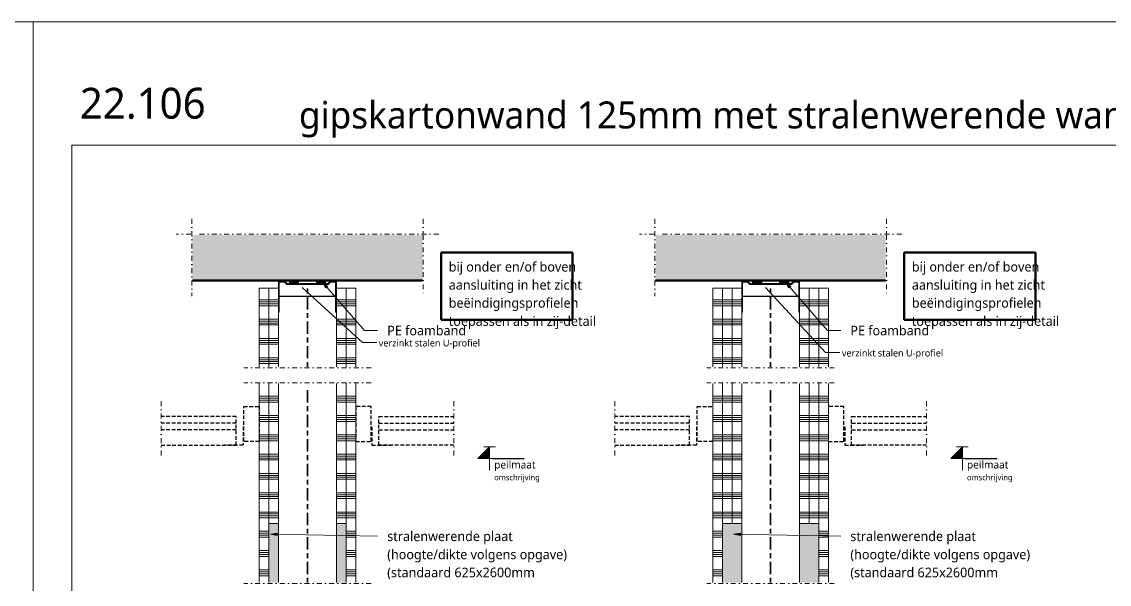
# Model space of a CAD drawing. Header units: millimetres. Extents: x -617 to 12931, y -7813 to -1363.
# Drawn here: x 6156 to 7565, y -2092 to -1363 of the extents above; entities that cross this region are included whole.
import ezdxf

# ---------------------------------------------------------------- set-up
doc = ezdxf.new("R2010")
doc.units = ezdxf.units.MM
for name, pattern in [('Center', [31.75, 6.35, -4.7625, 15.875, -4.7625]), ('Dash dot', [15.875, 6.35, -4.7625, 0, -4.7625]), ('Hidden', [7.14375, 4.7625, -2.38125])]:
    doc.linetypes.add(name, pattern=pattern)
for name, color, linetype, lineweight in [('A-ANNO-IDEN', 131, 'Continuous', 18), ('A-ANNO-NOTE', 131, 'Continuous', 18), ('A-DETL', 90, 'Continuous', 13), ('A-DETL-CNTR', 5, 'Center', 35), ('A-DETL-GENF', 92, 'Continuous', 18), ('A-DETL-HDLN', 90, 'Hidden', 25), ('A-DETL-MBND', 5, 'Continuous', 25), ('G-ANNO-TEXT', 231, 'Continuous', 13)]:
    doc.layers.add(name, color=color, linetype=linetype, lineweight=lineweight)
doc.styles.add('Segoe UI', font='segoeui.ttf', dxfattribs={"height": 7.5})
doc.styles.add('Segoe UI_1', font='segoeui.ttf', dxfattribs={"height": 10})
doc.styles.add('Segoe UI_2', font='segoeui.ttf', dxfattribs={"height": 9})
doc.styles.add('Segoe UI_3', font='segoeui.ttf', dxfattribs={"height": 12.5})
doc.styles.add('Segoe UI_5', font='segoeui.ttf', dxfattribs={"height": 40})
doc.styles.add('Segoe UI_6', font='segoeui.ttf', dxfattribs={"height": 35})

# ---------------------------------------------------------------- blocks, each defined once
blk = doc.blocks.new('40  gipsplaat - D12_5-V170-22_1 Principedetails metalstud')
at = {"layer": 'A-DETL-GENF', "lineweight": 13}
h = blk.add_hatch(dxfattribs=at)
h.set_pattern_fill('FP_216', color=256, style=0, pattern_type=2)
h.set_pattern_definition([(90, (-1718.73, -6488.357), (-25, 1e-15), []), (90, (-1721.23, -6488.357), (-25, 1e-15), []), (90, (-1723.73, -6488.357), (-25, 1e-15), []), (90, (-1726.23, -6488.357), (-25, 1e-15), [])])
h.paths.add_polyline_path([(305, -12.5), (305, 0), (123.4, 0), (123.4, -12.5), (218.6, -12.5)])
h.paths.add_polyline_path([(101.9, 0), (0, 0), (0, -12.5), (101.9, -12.5)])
at = {"layer": 'A-DETL-GENF'}
for p, q in [((31, 0), (0, 0)), ((0, 0), (0, -12.5)), ((0, 0), (0, -12.5)), ((101.9, 0), (31, 0)), ((101.9, 0), (31, 0)), ((305, 0), (123.4, 0)), ((305, 0), (123.4, 0)), ((0, -12.5), (101.9, -12.5)), ((123.4, -12.5), (305, -12.5)), ((305, -12.5), (381.5, -12.5))]:
    blk.add_line(p, q, dxfattribs=at)
blk = doc.blocks.new('40  gipsplaat - D12_5-V171-22_1 Principedetails metalstud')
at = {"layer": 'A-DETL-GENF', "lineweight": 13}
h = blk.add_hatch(dxfattribs=at)
h.set_pattern_fill('FP_217', color=256, style=0, pattern_type=2)
h.set_pattern_definition([(90, (-1718.73, -6475.857), (-25, 1e-15), []), (90, (-1721.23, -6475.857), (-25, 1e-15), []), (90, (-1723.73, -6475.857), (-25, 1e-15), []), (90, (-1726.23, -6475.857), (-25, 1e-15), [])])
h.paths.add_polyline_path([(381.5, -12.5), (381.5, 0), (123.4, 0), (123.4, -12.5), (305, -12.5)])
h.paths.add_polyline_path([(101.9, -12.5), (101.9, 0), (0, 0), (0, -12.5)])
at = {"layer": 'A-DETL-GENF'}
for p, q in [((101.9, 0), (0, 0)), ((0, 0), (0, -12.5)), ((101.9, 0), (0, 0)), ((0, 0), (0, -12.5)), ((305, 0), (123.4, 0)), ((305, 0), (123.4, 0)), ((381.5, 0), (305, 0)), ((0, -12.5), (101.9, -12.5)), ((0, -12.5), (101.9, -12.5)), ((123.4, -12.5), (381.5, -12.5)), ((123.4, -12.5), (381.5, -12.5))]:
    blk.add_line(p, q, dxfattribs=at)
blk = doc.blocks.new('40  gipsplaat - D12_5-V172-22_1 Principedetails metalstud')
at = {"layer": 'A-DETL-GENF', "lineweight": 13}
h = blk.add_hatch(dxfattribs=at)
h.set_pattern_fill('FP_218', color=256, style=0, pattern_type=2)
h.set_pattern_definition([(90, (-1718.73, -6575.857), (-25, 1e-15), []), (90, (-1721.23, -6575.857), (-25, 1e-15), []), (90, (-1723.73, -6575.857), (-25, 1e-15), []), (90, (-1726.23, -6575.857), (-25, 1e-15), [])])
h.paths.add_polyline_path([(305, -12.5), (305, 0), (123.4, 0), (123.4, -12.5), (218.6, -12.5)])
h.paths.add_polyline_path([(101.9, 0), (0, 0), (0, -12.5), (101.9, -12.5)])
at = {"layer": 'A-DETL-GENF'}
for p, q in [((101.9, 0), (0, 0)), ((0, 0), (0, -12.5)), ((0, 0), (0, -12.5)), ((305, 0), (123.4, 0)), ((381.5, 0), (305, 0)), ((0, -12.5), (31, -12.5)), ((31, -12.5), (101.9, -12.5)), ((31, -12.5), (101.9, -12.5)), ((123.4, -12.5), (305, -12.5)), ((123.4, -12.5), (305, -12.5))]:
    blk.add_line(p, q, dxfattribs=at)
blk = doc.blocks.new('40  gipsplaat - D12_5-V173-22_1 Principedetails metalstud')
at = {"layer": 'A-DETL-GENF', "lineweight": 13}
h = blk.add_hatch(dxfattribs=at)
h.set_pattern_fill('FP_219', color=256, style=0, pattern_type=2)
h.set_pattern_definition([(90, (-1718.73, -6588.357), (-25, 1e-15), []), (90, (-1721.23, -6588.357), (-25, 1e-15), []), (90, (-1723.73, -6588.357), (-25, 1e-15), []), (90, (-1726.23, -6588.357), (-25, 1e-15), [])])
h.paths.add_polyline_path([(381.5, -12.5), (381.5, 0), (123.4, 0), (123.4, -12.5), (305, -12.5)])
h.paths.add_polyline_path([(101.9, -12.5), (101.9, 0), (0, 0), (0, -12.5)])
at = {"layer": 'A-DETL-GENF'}
for p, q in [((101.9, 0), (0, 0)), ((0, 0), (0, -12.5)), ((101.9, 0), (0, 0)), ((0, 0), (0, -12.5)), ((381.5, 0), (123.4, 0)), ((381.5, 0), (123.4, 0)), ((0, -12.5), (101.9, -12.5)), ((0, -12.5), (101.9, -12.5)), ((123.4, -12.5), (305, -12.5)), ((123.4, -12.5), (305, -12.5)), ((305, -12.5), (381.5, -12.5))]:
    blk.add_line(p, q, dxfattribs=at)
blk = doc.blocks.new('00 afbreeklijn 1 s l - Type 1-2338397-22_1 Principedetails metalstud')
at = {"layer": 'A-DETL-GENF', "linetype": 'Dash dot'}
blk.add_line((57, 0), (-20, 0), dxfattribs=at)
blk = doc.blocks.new('00 afbreeklijn 1 s l - Type 1-2338398-22_1 Principedetails metalstud')
at = {"layer": 'A-DETL-GENF', "linetype": 'Dash dot'}
blk.add_line((57, 0), (-20, 0), dxfattribs=at)
blk = doc.blocks.new('22 metalstud profiel - 75 mm hor-4394542-22_1 Principedetails metalstud')
at = {"layer": 'A-DETL-GENF'}
for points in [[(-36.5, 40), (-37.5, 40), (-37.5, 1), (-36.5, 0), (-29.5, 0), (-26.5, 3), (26.5, 3), (29.5, 0), (36.5, 0), (37.5, 1), (37.5, 40), (36.5, 40), (36.5, 1), (29.9, 1), (26.9, 4), (-26.9, 4), (-29.9, 1), (-36.5, 1)], [(-23.5, 3), (-23.5, -1), (-11.5, -1), (-11.5, 3)], [(23.5, 3), (11.5, 3), (11.5, -1), (23.5, -1)]]:
    blk.add_hatch(color=256, dxfattribs=at).paths.add_polyline_path(points)
for p, q in [((-36.5, 40), (-37.5, 40)), ((-37.5, 40), (-37.5, 1)), ((-36.5, 1), (-36.5, 40)), ((36.5, 40), (36.5, 1)), ((37.5, 40), (36.5, 40)), ((37.5, 40), (36.5, 40)), ((37.5, 1), (37.5, 40)), ((-37.5, 1), (-36.5, 0)), ((-29.9, 1), (-36.5, 1)), ((-26.9, 4), (-29.9, 1)), ((-29.5, 0), (-26.5, 3)), ((26.9, 4), (-26.9, 4)), ((-26.5, 3), (26.5, 3)), ((-23.5, 3), (-23.5, -1)), ((-11.5, -1), (-11.5, 3)), ((11.5, 3), (11.5, -1)), ((23.5, -1), (23.5, 3)), ((26.5, 3), (29.5, 0)), ((29.9, 1), (26.9, 4)), ((36.5, 1), (29.9, 1)), ((36.5, 0), (37.5, 1)), ((-36.5, 0), (-29.5, 0)), ((29.5, 0), (36.5, 0))]:
    blk.add_line(p, q, dxfattribs=at)
blk = doc.blocks.new('40  gipsplaat - D12_5-V185-22_1 Principedetails metalstud')
at = {"layer": 'A-DETL-GENF', "lineweight": 13}
h = blk.add_hatch(dxfattribs=at)
h.set_pattern_fill('FP_224', color=256, style=0, pattern_type=2)
h.set_pattern_definition([(90, (-1718.73, -7088.357), (-25, 1e-15), []), (90, (-1721.23, -7088.357), (-25, 1e-15), []), (90, (-1723.73, -7088.357), (-25, 1e-15), []), (90, (-1726.23, -7088.357), (-25, 1e-15), [])])
h.paths.add_polyline_path([(305, -12.5), (305, 0), (123.4, 0), (123.4, -12.5), (218.6, -12.5)])
h.paths.add_polyline_path([(101.9, 0), (0, 0), (0, -12.5), (101.9, -12.5)])
at = {"layer": 'A-DETL-GENF'}
for p, q in [((31, 0), (0, 0)), ((0, 0), (0, -12.5)), ((0, 0), (0, -12.5)), ((101.9, 0), (31, 0)), ((101.9, 0), (31, 0)), ((305, 0), (123.4, 0)), ((305, 0), (123.4, 0)), ((0, -12.5), (101.9, -12.5)), ((123.4, -12.5), (305, -12.5))]:
    blk.add_line(p, q, dxfattribs=at)
blk = doc.blocks.new('40  gipsplaat - D12_5-V186-22_1 Principedetails metalstud')
at = {"layer": 'A-DETL-GENF', "lineweight": 13}
h = blk.add_hatch(dxfattribs=at)
h.set_pattern_fill('FP_225', color=256, style=0, pattern_type=2)
h.set_pattern_definition([(90, (-1718.73, -7075.857), (-25, 1e-15), []), (90, (-1721.23, -7075.857), (-25, 1e-15), []), (90, (-1723.73, -7075.857), (-25, 1e-15), []), (90, (-1726.23, -7075.857), (-25, 1e-15), [])])
h.paths.add_polyline_path([(305, -12.5), (305, 0), (123.4, 0), (123.4, -12.5), (218.6, -12.5)])
h.paths.add_polyline_path([(101.9, 0), (0, 0), (0, -12.5), (101.9, -12.5)])
at = {"layer": 'A-DETL-GENF'}
for p, q in [((101.9, 0), (0, 0)), ((0, 0), (0, -12.5)), ((101.9, 0), (0, 0)), ((0, 0), (0, -12.5)), ((305, 0), (123.4, 0)), ((305, 0), (123.4, 0)), ((0, -12.5), (101.9, -12.5)), ((123.4, -12.5), (218.6, -12.5))]:
    blk.add_line(p, q, dxfattribs=at)
blk = doc.blocks.new('40  gipsplaat - D12_5-V187-22_1 Principedetails metalstud')
at = {"layer": 'A-DETL-GENF', "lineweight": 13}
h = blk.add_hatch(dxfattribs=at)
h.set_pattern_fill('FP_226', color=256, style=0, pattern_type=2)
h.set_pattern_definition([(90, (-1718.73, -7175.857), (-25, 1e-15), []), (90, (-1721.23, -7175.857), (-25, 1e-15), []), (90, (-1723.73, -7175.857), (-25, 1e-15), []), (90, (-1726.23, -7175.857), (-25, 1e-15), [])])
h.paths.add_polyline_path([(305, -12.5), (305, 0), (123.4, 0), (123.4, -12.5), (218.6, -12.5)])
h.paths.add_polyline_path([(101.9, 0), (0, 0), (0, -12.5), (101.9, -12.5)])
at = {"layer": 'A-DETL-GENF'}
for p, q in [((101.9, 0), (0, 0)), ((0, 0), (0, -12.5)), ((0, 0), (0, -12.5)), ((305, 0), (123.4, 0)), ((0, -12.5), (31, -12.5)), ((31, -12.5), (101.9, -12.5)), ((31, -12.5), (101.9, -12.5)), ((123.4, -12.5), (305, -12.5)), ((123.4, -12.5), (305, -12.5))]:
    blk.add_line(p, q, dxfattribs=at)
blk = doc.blocks.new('40  gipsplaat - D12_5-V188-22_1 Principedetails metalstud')
at = {"layer": 'A-DETL-GENF', "lineweight": 13}
h = blk.add_hatch(dxfattribs=at)
h.set_pattern_fill('FP_227', color=256, style=0, pattern_type=2)
h.set_pattern_definition([(90, (-1718.73, -7188.357), (-25, 1e-15), []), (90, (-1721.23, -7188.357), (-25, 1e-15), []), (90, (-1723.73, -7188.357), (-25, 1e-15), []), (90, (-1726.23, -7188.357), (-25, 1e-15), [])])
h.paths.add_polyline_path([(305, -12.5), (305, 0), (123.4, 0), (123.4, -12.5), (218.6, -12.5)])
h.paths.add_polyline_path([(101.9, 0), (0, 0), (0, -12.5), (101.9, -12.5)])
at = {"layer": 'A-DETL-GENF'}
for p, q in [((101.9, 0), (0, 0)), ((0, 0), (0, -12.5)), ((0, 0), (0, -12.5)), ((218.6, 0), (123.4, 0)), ((0, -12.5), (101.9, -12.5)), ((0, -12.5), (101.9, -12.5)), ((123.4, -12.5), (305, -12.5)), ((123.4, -12.5), (305, -12.5))]:
    blk.add_line(p, q, dxfattribs=at)
blk = doc.blocks.new('40  gipsplaat - D12_5-V190-22_1 Principedetails metalstud')
at = {"layer": 'A-DETL-GENF', "lineweight": 13}
h = blk.add_hatch(dxfattribs=at)
h.set_pattern_fill('FP_229', color=256, style=0, pattern_type=2)
h.set_pattern_definition([(90, (-1718.73, -7063.357), (-25, 1e-15), []), (90, (-1721.23, -7063.357), (-25, 1e-15), []), (90, (-1723.73, -7063.357), (-25, 1e-15), []), (90, (-1726.23, -7063.357), (-25, 1e-15), [])])
h.paths.add_polyline_path([(381.5, -12.5), (381.5, 0), (123.4, 0), (123.4, -12.5), (218.6, -12.5)])
h.paths.add_polyline_path([(101.9, 0), (0, 0), (0, -12.5), (101.9, -12.5)])
at = {"layer": 'A-DETL-GENF'}
for p, q in [((101.9, 0), (0, 0)), ((0, 0), (0, -12.5)), ((101.9, 0), (0, 0)), ((0, 0), (0, -12.5)), ((381.5, 0), (123.4, 0)), ((381.5, 0), (123.4, 0)), ((0, -12.5), (101.9, -12.5)), ((0, -12.5), (101.9, -12.5)), ((123.4, -12.5), (381.5, -12.5)), ((123.4, -12.5), (381.5, -12.5))]:
    blk.add_line(p, q, dxfattribs=at)
blk = doc.blocks.new('40  gipsplaat - D12_5-V192-22_1 Principedetails metalstud')
at = {"layer": 'A-DETL-GENF', "lineweight": 13}
h = blk.add_hatch(dxfattribs=at)
h.set_pattern_fill('FP_231', color=256, style=0, pattern_type=2)
h.set_pattern_definition([(90, (-1718.73, -7200.857), (-25, 1e-15), []), (90, (-1721.23, -7200.857), (-25, 1e-15), []), (90, (-1723.73, -7200.857), (-25, 1e-15), []), (90, (-1726.23, -7200.857), (-25, 1e-15), [])])
h.paths.add_polyline_path([(381.5, -12.5), (381.5, 0), (123.4, 0), (123.4, -12.5), (218.6, -12.5)])
h.paths.add_polyline_path([(101.9, 0), (0, 0), (0, -12.5), (101.9, -12.5)])
at = {"layer": 'A-DETL-GENF'}
for p, q in [((101.9, 0), (0, 0)), ((0, 0), (0, -12.5)), ((101.9, 0), (0, 0)), ((0, 0), (0, -12.5)), ((381.5, 0), (123.4, 0)), ((381.5, 0), (123.4, 0)), ((0, -12.5), (101.9, -12.5)), ((0, -12.5), (101.9, -12.5)), ((123.4, -12.5), (381.5, -12.5)), ((123.4, -12.5), (381.5, -12.5))]:
    blk.add_line(p, q, dxfattribs=at)
blk = doc.blocks.new('00 afbreeklijn 1 s l - Type 1-2338400-22_1 Principedetails metalstud')
at = {"layer": 'A-DETL-GENF', "linetype": 'Dash dot'}
for p, q in [((145, 0), (-20, 0)), ((145, -19.5), (-20, -19.5))]:
    blk.add_line(p, q, dxfattribs=at)
blk = doc.blocks.new('00 afbreeklijn 1 s l - Type 1-V18-22_1 Principedetails metalstud')
at = {"layer": 'A-DETL-GENF', "linetype": 'Dash dot'}
blk.add_line((145, 0), (-20, 0), dxfattribs=at)
blk = doc.blocks.new('23 vloerweergave - 23 DI vloerweergave s e-2127734-22_1 Principedetails metalstud')
at = {"layer": 'A-DETL-GENF', "linetype": 'Dash dot'}
blk.add_hatch(color=256, dxfattribs=at).paths.add_polyline_path([(149, 0), (149, 59), (-149, 59), (-149, 0)])
for p, q in [((-150, 80), (-150, -20)), ((150, 80), (150, 61)), ((-151, 60), (-170, 60)), ((170, 60), (-149, 60)), ((150, 59), (150, -20))]:
    blk.add_line(p, q, dxfattribs=at)
at = {"layer": 'A-DETL-GENF', "lineweight": 50}
blk.add_line((-149, 0), (149, 0), dxfattribs=at)

msp = doc.modelspace()

# ---------------------------------------------------------------- hatches: boundary and pattern name
at = {"layer": 'A-ANNO-NOTE'}
for points in [[(6761.8, -1929.3), (6761.8, -1914.3), (6746.8, -1929.3)], [(7374.3, -1929.3), (7374.3, -1914.3), (7359.3, -1929.3)]]:
    msp.add_hatch(color=256, dxfattribs=at).paths.add_polyline_path(points)
at = {"layer": 'A-DETL-GENF'}
h = msp.add_hatch(color=9, dxfattribs=at)
h.paths.add_polyline_path([(6563.4, -2090.2), (6575.9, -2090.2), (6575.9, -2013.7), (6563.4, -2013.7)])
h.paths.add_polyline_path([(6488.2, -2090.2), (6488.4, -2090.2), (6488.4, -2013.7), (6475.9, -2013.7), (6475.9, -2090.2)])
h = msp.add_hatch(color=9, dxfattribs=at)
h.paths.add_polyline_path([(7163.4, -2090.2), (7188.4, -2090.2), (7188.4, -2013.7), (7163.4, -2013.7)])
h.paths.add_polyline_path([(7063.4, -2090.2), (7088.4, -2090.2), (7088.4, -2013.7), (7063.4, -2013.7)])
at = {"layer": 'G-ANNO-TEXT'}
for points in [[(6544.9, -1700.4), (6549.6, -1708.2), (6552, -1706.2)], [(7144.9, -1700.4), (7149.6, -1708.2), (7152, -1706.2)], [(6477.8, -2027.5), (6486.8, -2029.2), (6486.8, -2026.1)], [(7077.8, -2027.5), (7086.8, -2029.2), (7086.8, -2026.1)]]:
    msp.add_hatch(color=7, dxfattribs=at).paths.add_polyline_path(points)

# ---------------------------------------------------------------- linework, layer by layer
at = {"layer": 'A-ANNO-IDEN'}
for p, q in [((6519.2, -1707.6), (6597.1, -1778.8)), ((7119.2, -1707.6), (7197.1, -1791.8)), ((6597.1, -1778.8), (6618.2, -1778.8)), ((7197.1, -1791.8), (7218.2, -1791.8))]:
    msp.add_line(p, q, dxfattribs=at)
at = {"layer": 'A-ANNO-NOTE'}
for p, q in [((6754.3, -1914.3), (6769.3, -1914.3)), ((7366.8, -1914.3), (7381.8, -1914.3))]:
    msp.add_line(p, q, dxfattribs=at)
at = {"layer": 'A-DETL', "lineweight": 18}
for p, q in [((4070.7, -1363.2), (8270.7, -1363.2)), ((6170.7, -1363.2), (6170.7, -4333.2)), ((6220.7, -2798.2), (6220.7, -1523.2)), ((6220.7, -1523.2), (8220.7, -1523.2)), ((6488.4, -2013.7), (6475.9, -2013.7)), ((6475.9, -2013.7), (6475.9, -2090.2)), ((6488.4, -2090.2), (6488.4, -2013.7)), ((6575.9, -2013.7), (6563.4, -2013.7)), ((6563.4, -2013.7), (6563.4, -2090.2)), ((6575.9, -2090.2), (6575.9, -2013.7)), ((7088.4, -2013.7), (7063.4, -2013.7)), ((7088.4, -2090.2), (7088.4, -2013.7)), ((7188.4, -2013.7), (7163.4, -2013.7)), ((7163.4, -2013.7), (7163.4, -2090.2))]:
    msp.add_line(p, q, dxfattribs=at)
at = {"layer": 'A-DETL', "lineweight": 50}
for p, q in [((6699.1, -1662.2), (6869.1, -1662.2)), ((6699.1, -1749.7), (6699.1, -1662.2)), ((6869.1, -1662.2), (6869.1, -1749.7)), ((7299.1, -1662.2), (7469.1, -1662.2)), ((7299.1, -1749.7), (7299.1, -1662.2)), ((7469.1, -1662.2), (7469.1, -1749.7)), ((6869.1, -1749.7), (6699.1, -1749.7)), ((7469.1, -1749.7), (7299.1, -1749.7))]:
    msp.add_line(p, q, dxfattribs=at)
at = {"layer": 'A-DETL-CNTR'}
for p, q in [((6525.9, -1810.6), (6525.9, -1703.7)), ((7125.9, -1810.6), (7125.9, -1703.7)), ((6525.9, -2090.2), (6525.9, -1836.3)), ((7125.9, -2090.2), (7125.9, -1836.3))]:
    msp.add_line(p, q, dxfattribs=at)
at = {"layer": 'A-DETL-HDLN'}
for p, q in [((6443.4, -1862.1), (6463.4, -1862.1)), ((6443.4, -1907.1), (6443.4, -1862.1)), ((6463.4, -1862.1), (6463.4, -1907.1)), ((6608.4, -1862.1), (6588.4, -1862.1)), ((6588.4, -1862.1), (6588.4, -1907.1)), ((6608.4, -1907.1), (6608.4, -1862.1)), ((7030.9, -1862.1), (7050.9, -1862.1)), ((7030.9, -1907.1), (7030.9, -1862.1)), ((7220.9, -1862.1), (7200.9, -1862.1)), ((7220.9, -1907.1), (7220.9, -1862.1)), ((6433.4, -1875.1), (6336.4, -1875.1)), ((6433.4, -1883.6), (6336.4, -1883.6)), ((6433.4, -1912.1), (6433.4, -1875.1)), ((6618.4, -1912.1), (6618.4, -1875.1)), ((6618.4, -1875.1), (6715.4, -1875.1)), ((6618.4, -1883.6), (6715.4, -1883.6)), ((7020.9, -1875.1), (6923.9, -1875.1)), ((7020.9, -1883.6), (6923.9, -1883.6)), ((7020.9, -1912.1), (7020.9, -1875.1)), ((7230.9, -1912.1), (7230.9, -1875.1)), ((7230.9, -1875.1), (7327.9, -1875.1)), ((7230.9, -1883.6), (7327.9, -1883.6)), ((6433.4, -1892.1), (6336.4, -1892.1)), ((6442.4, -1888.1), (6442.4, -1912.1)), ((6609.4, -1888.1), (6609.4, -1912.1)), ((6618.4, -1892.1), (6715.4, -1892.1)), ((7020.9, -1892.1), (6923.9, -1892.1)), ((7029.9, -1888.1), (7029.9, -1912.1)), ((7221.9, -1888.1), (7221.9, -1912.1)), ((7230.9, -1892.1), (7327.9, -1892.1)), ((6336.4, -1912.1), (6433.4, -1912.1)), ((6442.4, -1912.1), (6418.4, -1912.1)), ((6463.4, -1907.1), (6443.4, -1907.1)), ((6588.4, -1907.1), (6608.4, -1907.1)), ((6609.4, -1912.1), (6633.4, -1912.1)), ((6715.4, -1912.1), (6618.4, -1912.1)), ((6923.9, -1912.1), (7020.9, -1912.1)), ((7029.9, -1912.1), (7005.9, -1912.1)), ((7050.9, -1907.1), (7030.9, -1907.1)), ((7200.9, -1907.1), (7220.9, -1907.1)), ((7221.9, -1912.1), (7245.9, -1912.1)), ((7327.9, -1912.1), (7230.9, -1912.1))]:
    msp.add_line(p, q, dxfattribs=at)
at = {"layer": 'A-DETL-MBND'}
for p, q in [((6489.4, -1718.7), (6562.4, -1718.7)), ((7089.4, -1718.7), (7162.4, -1718.7))]:
    msp.add_line(p, q, dxfattribs=at)
at = {"layer": 'G-ANNO-TEXT', "color": 250}
for p, q in [((6544.9, -1700.4), (6549.6, -1708.2)), ((6552, -1706.2), (6544.9, -1700.4)), ((6544.9, -1700.4), (6599.6, -1763.4)), ((7144.9, -1700.4), (7149.6, -1708.2)), ((7152, -1706.2), (7144.9, -1700.4)), ((7144.9, -1700.4), (7199.6, -1763.4)), ((6549.6, -1708.2), (6552, -1706.2)), ((7149.6, -1708.2), (7152, -1706.2)), ((6599.6, -1763.4), (6616.7, -1763.4)), ((7199.6, -1763.4), (7216.7, -1763.4)), ((6486.8, -2026.1), (6477.8, -2027.5)), ((6477.8, -2027.5), (6486.8, -2029.2)), ((6477.8, -2027.5), (6616.7, -2030.1)), ((6486.8, -2029.2), (6486.8, -2026.1)), ((7086.8, -2026.1), (7077.8, -2027.5)), ((7077.8, -2027.5), (7086.8, -2029.2)), ((7077.8, -2027.5), (7216.7, -2030.1)), ((7086.8, -2029.2), (7086.8, -2026.1))]:
    msp.add_line(p, q, dxfattribs=at)

# ---------------------------------------------------------------- block references
at = {"layer": 'A-DETL-GENF', "linetype": 'Dash dot'}
for name, p in [('23 vloerweergave - 23 DI vloerweergave s e-2127734-22_1 Principedetails metalstud', (6525.9, -1698.7)), ('23 vloerweergave - 23 DI vloerweergave s e-2127734-22_1 Principedetails metalstud', (7125.9, -1698.7)), ('00 afbreeklijn 1 s l - Type 1-2338400-22_1 Principedetails metalstud', (6463.4, -1811.6)), ('00 afbreeklijn 1 s l - Type 1-2338400-22_1 Principedetails metalstud', (7063.4, -1811.6)), ('00 afbreeklijn 1 s l - Type 1-V18-22_1 Principedetails metalstud', (6463.4, -2091.2)), ('00 afbreeklijn 1 s l - Type 1-V18-22_1 Principedetails metalstud', (7063.4, -2091.2))]:
    msp.add_blockref(name, p, dxfattribs=at)
at = {"layer": 'A-DETL-GENF'}
for name, p, rotation in [('22 metalstud profiel - 75 mm hor-4394542-22_1 Principedetails metalstud', (6525.9, -1699.7), 180), ('22 metalstud profiel - 75 mm hor-4394542-22_1 Principedetails metalstud', (7125.9, -1699.7), 180), ('40  gipsplaat - D12_5-V171-22_1 Principedetails metalstud', (6475.9, -1708.7), 269.9999999999989), ('40  gipsplaat - D12_5-V170-22_1 Principedetails metalstud', (6488.4, -1708.7), 269.9999999999987), ('40  gipsplaat - D12_5-V172-22_1 Principedetails metalstud', (6575.9, -1708.7), 269.9999999999998), ('40  gipsplaat - D12_5-V173-22_1 Principedetails metalstud', (6588.4, -1708.7), 269.9999999999998), ('40  gipsplaat - D12_5-V190-22_1 Principedetails metalstud', (7063.4, -1708.7), 269.9999999999989), ('40  gipsplaat - D12_5-V186-22_1 Principedetails metalstud', (7075.9, -1708.7), 269.9999999999989), ('40  gipsplaat - D12_5-V185-22_1 Principedetails metalstud', (7088.4, -1708.7), 269.9999999999987), ('40  gipsplaat - D12_5-V187-22_1 Principedetails metalstud', (7175.9, -1708.7), 269.9999999999998), ('40  gipsplaat - D12_5-V188-22_1 Principedetails metalstud', (7188.4, -1708.7), 269.9999999999998), ('40  gipsplaat - D12_5-V192-22_1 Principedetails metalstud', (7200.9, -1708.7), 269.9999999999998)]:
    msp.add_blockref(name, p, dxfattribs=dict(at, rotation=rotation))
at = {"layer": 'A-DETL-GENF', "linetype": 'Dash dot'}
for name, p, rotation in [('00 afbreeklijn 1 s l - Type 1-2338397-22_1 Principedetails metalstud', (6336.4, -1912.1), 89.99999999999991), ('00 afbreeklijn 1 s l - Type 1-2338398-22_1 Principedetails metalstud', (6715.4, -1912.1), 90.00000000000011), ('00 afbreeklijn 1 s l - Type 1-2338397-22_1 Principedetails metalstud', (6923.9, -1912.1), 89.99999999999991), ('00 afbreeklijn 1 s l - Type 1-2338398-22_1 Principedetails metalstud', (7327.9, -1912.1), 90.00000000000011)]:
    msp.add_blockref(name, p, dxfattribs=dict(at, rotation=rotation))

# ---------------------------------------------------------------- texts
at = {"layer": 'A-ANNO-NOTE', "lineweight": 13, "char_height": 7.5, "width": 72.553, "attachment_point": 1, "style": 'Segoe UI', "bg_fill": 3, "box_fill_scale": 1.25, "bg_fill_color": 9, "bg_fill_true_color": 13158600, "bg_fill_transparency": 0}
for insert in [(6767.8, -1950.1), (7380.3, -1950.1)]:
    msp.add_mtext('omschrijving', dxfattribs=dict(at, insert=insert))
at = {"layer": 'G-ANNO-TEXT', "color": 7, "attachment_point": 1}
for s, insert, char_height, width, style in [('22.106', (6231, -1448.8), 40, 201.624, 'Segoe UI_5'), ('gipskartonwand 125mm met stralenwerende wand', (6514.8, -1466.5), 35, 1363.27, 'Segoe UI_6'), ('bij onder en/of boven', (6708.9, -1674.5), 12.5, 205.232, 'Segoe UI_3'), ('bij onder en/of boven', (7308.9, -1674.5), 12.5, 205.232, 'Segoe UI_3'), ('aansluiting in het zicht', (6708.9, -1698), 12.5, 211.245, 'Segoe UI_3'), ('aansluiting in het zicht', (7308.9, -1698), 12.5, 211.245, 'Segoe UI_3'), ('beëindigingsprofielen', (6708.9, -1721.4), 12.5, 204.43, 'Segoe UI_3'), ('beëindigingsprofielen', (7308.9, -1721.4), 12.5, 204.43, 'Segoe UI_3'), ('toepassen als in zij-detail', (6708.9, -1744.9), 12.5, 235.696, 'Segoe UI_3'), ('toepassen als in zij-detail', (7308.9, -1744.9), 12.5, 235.696, 'Segoe UI_3'), ('PE foamband', (6629.2, -1757.2), 12.5, 125.063, 'Segoe UI_3'), ('PE foamband', (7229.2, -1757.2), 12.5, 125.063, 'Segoe UI_3'), ('stralenwerende plaat', (6629.2, -2023.9), 12.5, 195.612, 'Segoe UI_3'), ('stralenwerende plaat', (7229.2, -2023.9), 12.5, 195.612, 'Segoe UI_3'), ('(hoogte/dikte volgens opgave)', (6629.2, -2047.4), 12.5, 289.008, 'Segoe UI_3'), ('(hoogte/dikte volgens opgave)', (7229.2, -2047.4), 12.5, 289.008, 'Segoe UI_3'), ('(standaard 625x2600mm', (6629.2, -2070.8), 12.5, 232.89, 'Segoe UI_3'), ('(standaard 625x2600mm', (7229.2, -2070.8), 12.5, 232.89, 'Segoe UI_3')]:
    msp.add_mtext(s, dxfattribs=dict(at, insert=insert, char_height=char_height, width=width, style=style))

# ---------------------------------------------------------------- next in the draw order: texts
at = {"layer": 'A-ANNO-IDEN', "lineweight": 13, "char_height": 9, "width": 169.958, "attachment_point": 1, "style": 'Segoe UI_2', "bg_fill": 3, "box_fill_scale": 1.25, "bg_fill_color": 9, "bg_fill_true_color": 13158600, "bg_fill_transparency": 0}
for insert in [(6618.2, -1775.1), (7218.2, -1788.1)]:
    msp.add_mtext('verzinkt stalen U-profiel', dxfattribs=dict(at, insert=insert))
at = {"layer": 'A-ANNO-NOTE', "lineweight": 13, "char_height": 10, "width": 65.338, "attachment_point": 1, "style": 'Segoe UI_1', "bg_fill": 3, "box_fill_scale": 1.25, "bg_fill_color": 9, "bg_fill_true_color": 13158600, "bg_fill_transparency": 0}
for insert in [(6767.8, -1932.3), (7380.3, -1932.3)]:
    msp.add_mtext('peilmaat', dxfattribs=dict(at, insert=insert))

# ---------------------------------------------------------------- next in the draw order: linework, layer by layer
at = {"layer": 'A-ANNO-NOTE'}
for p, q in [((6761.8, -1914.3), (6746.8, -1929.3)), ((6761.8, -1929.3), (6761.8, -1914.3)), ((7374.3, -1914.3), (7359.3, -1929.3)), ((7374.3, -1929.3), (7374.3, -1914.3)), ((6746.8, -1929.3), (6761.8, -1929.3)), ((6761.8, -1929.3), (6761.8, -1944.5)), ((6761.8, -1929.4), (6806.8, -1929.4)), ((7359.3, -1929.3), (7374.3, -1929.3)), ((7374.3, -1929.3), (7374.3, -1944.5)), ((7374.3, -1929.4), (7419.3, -1929.4))]:
    msp.add_line(p, q, dxfattribs=at)

doc.saveas('drawing.dxf')
